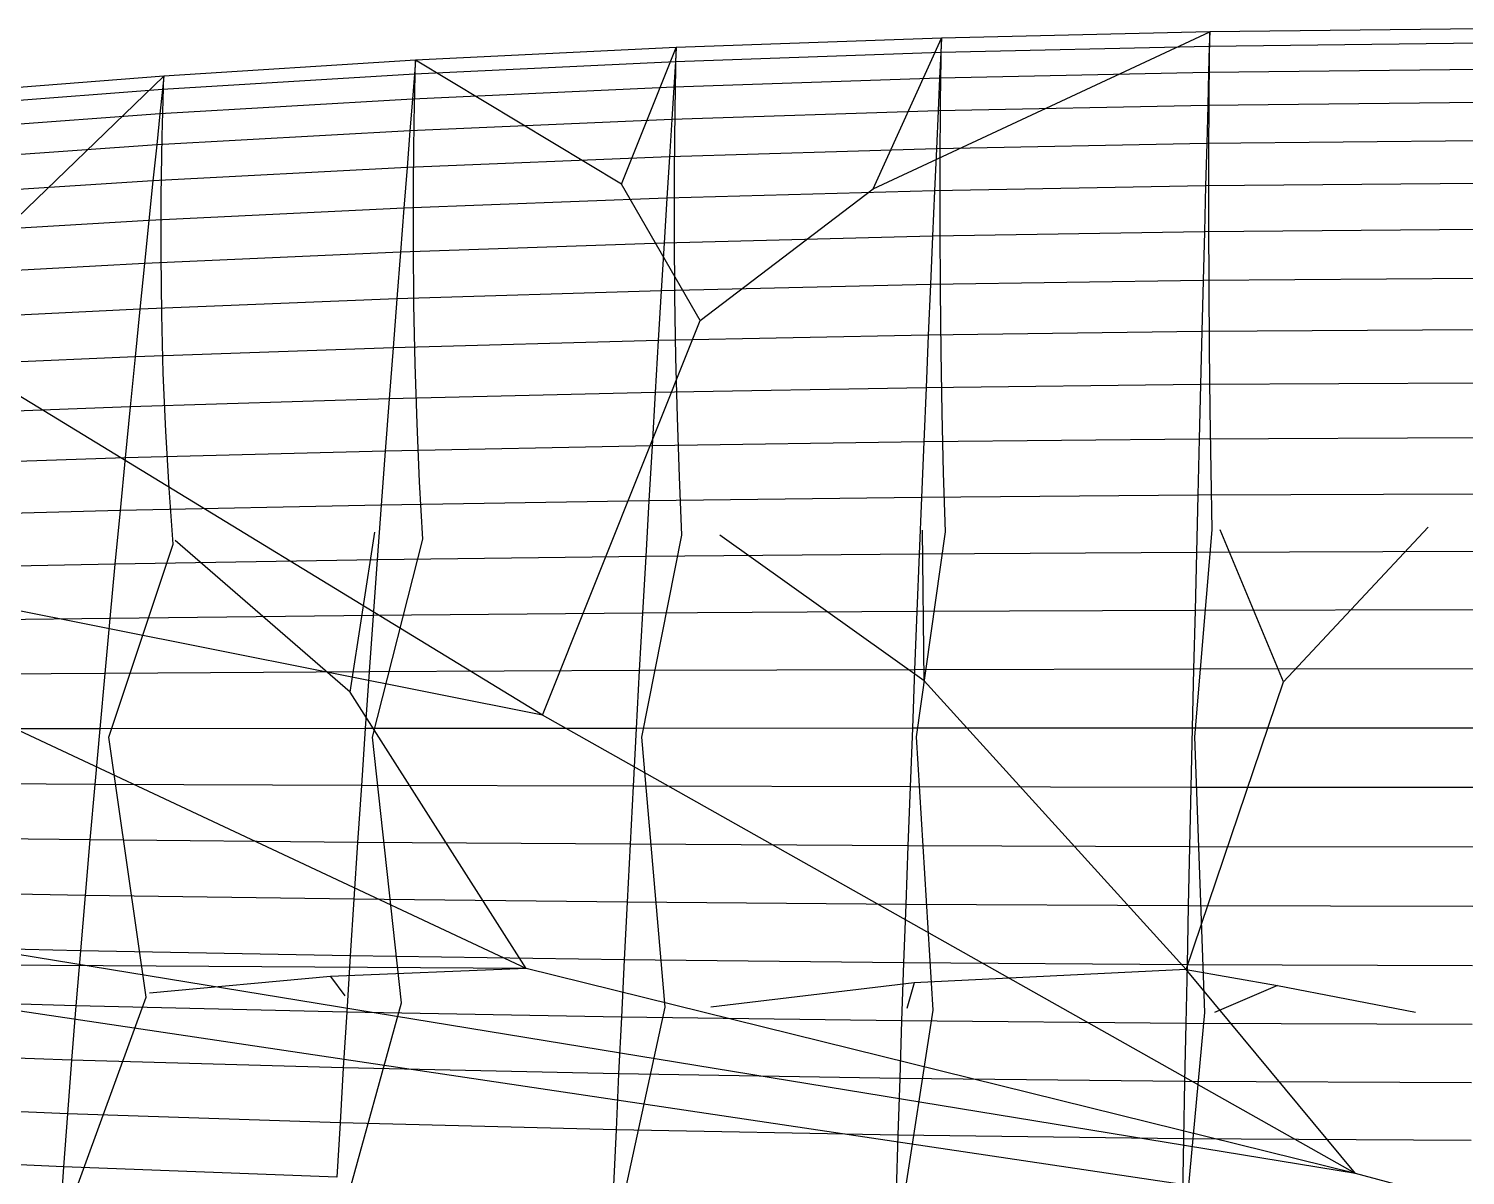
# Model space of a CAD drawing. Extents: x -439 to 439, y 0 to 263.
# Drawn here: x -206.1 to -19.6, y 113.9 to 262.7 of the extents above; entities that cross this region are included whole.
import ezdxf

# ---------------------------------------------------------------- set-up
doc = ezdxf.new("R2010")
doc.units = 0
doc.header["$MEASUREMENT"] = 0
doc.layers.add('default', color=7, linetype='Continuous')

msp = doc.modelspace()

# ---------------------------------------------------------------- linework, layer by layer
at = {"layer": 'default', "color": 7, "linetype": 'Continuous'}
for p, q in [((-87.625, 261.514, 5.675), (-122.043, 260.289, 11.063)), ((-87.625, 261.514, 5.675), (-122.043, 260.289, 11.063)), ((-87.625, 261.514, 5.675), (-87.709, 259.649, 5.272)), ((-52.773, 262.332, 2.048), (-87.625, 261.514, 5.675)), ((-52.773, 262.332, 2.048), (-87.625, 261.514, 5.675)), ((-52.773, 262.332, 2.048), (-52.824, 260.449, 1.639)), ((-17.591, 262.74, 0.222), (-52.773, 262.332, 2.048)), ((-17.591, 262.74, 0.222), (-52.773, 262.332, 2.048)), ((-122.043, 260.289, 11.063), (-155.891, 258.657, 18.148)), ((-122.043, 260.289, 11.063), (-155.891, 258.657, 18.148)), ((-122.043, 260.289, 11.063), (-122.16, 258.448, 10.67)), ((-87.709, 259.649, 5.272), (-122.16, 258.448, 10.67)), ((-87.709, 259.649, 5.272), (-87.861, 256.303, 4.55)), ((-52.824, 260.449, 1.639), (-87.709, 259.649, 5.272)), ((-52.824, 260.449, 1.639), (-52.915, 257.073, 0.905)), ((-17.609, 260.849, -0.19), (-52.824, 260.449, 1.639)), ((-155.891, 258.657, 18.148), (-188.573, 256.602, 26.964)), ((-155.891, 258.657, 18.148), (-188.573, 256.602, 26.964)), ((-155.891, 258.657, 18.148), (-156.037, 256.849, 17.768)), ((-122.16, 258.448, 10.67), (-156.037, 256.849, 17.768)), ((-122.16, 258.448, 10.67), (-122.37, 255.148, 9.965)), ((-17.642, 257.458, -0.93), (-52.915, 257.073, 0.905)), ((-188.573, 256.602, 26.964), (-220.17, 254.127, 37.935)), ((-188.573, 256.602, 26.964), (-220.17, 254.127, 37.935)), ((-156.037, 256.849, 17.768), (-188.76, 254.837, 26.604)), ((-188.573, 256.602, 26.964), (-188.76, 254.837, 26.604)), ((-156.037, 256.849, 17.768), (-156.301, 253.609, 17.085)), ((-87.861, 256.303, 4.55), (-122.37, 255.148, 9.965)), ((-87.861, 256.303, 4.55), (-88.052, 252.061, 3.648)), ((-52.915, 257.073, 0.905), (-87.861, 256.303, 4.55)), ((-52.915, 257.073, 0.905), (-53.03, 252.793, -0.011)), ((-188.76, 254.837, 26.604), (-220.394, 252.413, 37.601)), ((-188.76, 254.837, 26.604), (-189.096, 251.673, 25.958)), ((-122.37, 255.148, 9.965), (-156.301, 253.609, 17.085)), ((-122.37, 255.148, 9.965), (-122.633, 250.963, 9.084)), ((-156.301, 253.609, 17.085), (-189.096, 251.673, 25.958)), ((-156.301, 253.609, 17.085), (-156.632, 249.5, 16.233)), ((-88.052, 252.061, 3.648), (-122.633, 250.963, 9.084)), ((-88.052, 252.061, 3.648), (-88.27, 247.145, 2.62)), ((-53.03, 252.793, -0.011), (-88.052, 252.061, 3.648)), ((-53.03, 252.793, -0.011), (-53.162, 247.832, -1.056)), ((-17.683, 253.158, -1.854), (-53.03, 252.793, -0.011)), ((-189.096, 251.673, 25.958), (-220.795, 249.34, 37)), ((-189.096, 251.673, 25.958), (-189.519, 247.66, 25.153)), ((-122.633, 250.963, 9.084), (-156.632, 249.5, 16.233)), ((-122.633, 250.963, 9.084), (-122.936, 246.113, 8.082)), ((-156.632, 249.5, 16.233), (-189.519, 247.66, 25.153)), ((-156.632, 249.5, 16.233), (-157.011, 244.739, 15.262)), ((-17.73, 248.176, -2.906), (-53.162, 247.832, -1.056)), ((-189.519, 247.66, 25.153), (-221.3, 245.443, 36.251)), ((-189.519, 247.66, 25.153), (-190.003, 243.01, 24.235)), ((-88.27, 247.145, 2.62), (-122.936, 246.113, 8.082)), ((-88.27, 247.145, 2.62), (-88.51, 241.69, 1.498)), ((-53.162, 247.832, -1.056), (-88.27, 247.145, 2.62)), ((-53.162, 247.832, -1.056), (-53.306, 242.328, -2.196)), ((-157.011, 244.739, 15.262), (-190.003, 243.01, 24.235)), ((-157.011, 244.739, 15.262), (-157.428, 239.455, 14.202)), ((-122.936, 246.113, 8.082), (-157.011, 244.739, 15.262)), ((-122.936, 246.113, 8.082), (-123.268, 240.731, 6.987)), ((-190.003, 243.01, 24.235), (-221.879, 240.927, 35.399)), ((-190.003, 243.01, 24.235), (-190.536, 237.85, 23.233)), ((-17.782, 242.647, -4.056), (-53.306, 242.328, -2.196)), ((-123.268, 240.731, 6.987), (-157.428, 239.455, 14.202)), ((-123.268, 240.731, 6.987), (-123.625, 234.915, 5.819)), ((-88.51, 241.69, 1.498), (-123.268, 240.731, 6.987)), ((-88.51, 241.69, 1.498), (-88.768, 235.794, 0.301)), ((-53.306, 242.328, -2.196), (-88.51, 241.69, 1.498)), ((-53.306, 242.328, -2.196), (-53.462, 236.379, -3.412)), ((-157.428, 239.455, 14.202), (-190.536, 237.85, 23.233)), ((-157.428, 239.455, 14.202), (-157.875, 233.745, 13.072)), ((-190.536, 237.85, 23.233), (-222.515, 235.916, 34.468)), ((-190.536, 237.85, 23.233), (-191.107, 232.273, 22.166)), ((-88.768, 235.794, 0.301), (-123.625, 234.915, 5.819)), ((-88.768, 235.794, 0.301), (-89.038, 229.53, -0.944)), ((-53.462, 236.379, -3.412), (-88.768, 235.794, 0.301)), ((-53.462, 236.379, -3.412), (-53.624, 230.059, -4.678)), ((-17.838, 236.672, -5.281), (-53.462, 236.379, -3.412)), ((-157.875, 233.745, 13.072), (-191.107, 232.273, 22.166)), ((-157.875, 233.745, 13.072), (-158.344, 227.678, 11.896)), ((-123.625, 234.915, 5.819), (-157.875, 233.745, 13.072)), ((-123.625, 234.915, 5.819), (-123.999, 228.735, 4.604)), ((-191.107, 232.273, 22.166), (-223.198, 230.499, 33.476)), ((-191.107, 232.273, 22.166), (-191.706, 226.348, 21.055)), ((-89.038, 229.53, -0.944), (-123.999, 228.735, 4.604)), ((-89.038, 229.53, -0.944), (-89.319, 222.961, -2.227)), ((-53.624, 230.059, -4.678), (-89.038, 229.53, -0.944)), ((-53.624, 230.059, -4.678), (-53.793, 223.431, -5.982)), ((-17.897, 230.324, -6.557), (-53.624, 230.059, -4.678)), ((-158.344, 227.678, 11.896), (-191.706, 226.348, 21.055)), ((-158.344, 227.678, 11.896), (-158.832, 221.314, 10.684)), ((-123.999, 228.735, 4.604), (-158.344, 227.678, 11.896)), ((-123.999, 228.735, 4.604), (-124.388, 222.254, 3.352)), ((-191.706, 226.348, 21.055), (-223.914, 224.745, 32.445)), ((-191.706, 226.348, 21.055), (-192.328, 220.134, 19.911)), ((-124.388, 222.254, 3.352), (-158.832, 221.314, 10.684)), ((-124.388, 222.254, 3.352), (-124.787, 215.519, 2.078)), ((-89.319, 222.961, -2.227), (-124.388, 222.254, 3.352)), ((-89.319, 222.961, -2.227), (-89.607, 216.134, -3.533)), ((-53.793, 223.431, -5.982), (-89.319, 222.961, -2.227)), ((-53.793, 223.431, -5.982), (-53.967, 216.543, -7.31)), ((-17.957, 223.665, -7.872), (-53.793, 223.431, -5.982)), ((-192.328, 220.134, 19.911), (-224.657, 218.709, 31.383)), ((-192.328, 220.134, 19.911), (-192.967, 213.676, 18.747)), ((-158.832, 221.314, 10.684), (-192.328, 220.134, 19.911)), ((-158.832, 221.314, 10.684), (-159.332, 214.702, 9.451)), ((-53.967, 216.543, -7.31), (-89.607, 216.134, -3.533)), ((-53.967, 216.543, -7.31), (-54.144, 209.444, -8.648)), ((-18.02, 216.747, -9.21), (-53.967, 216.543, -7.31)), ((-159.332, 214.702, 9.451), (-192.967, 213.676, 18.747)), ((-159.332, 214.702, 9.451), (-159.841, 207.887, 8.208)), ((-124.787, 215.519, 2.078), (-159.332, 214.702, 9.451)), ((-124.787, 215.519, 2.078), (-125.192, 208.578, 0.794)), ((-89.607, 216.134, -3.533), (-124.787, 215.519, 2.078)), ((-89.607, 216.134, -3.533), (-89.901, 209.098, -4.85)), ((-192.967, 213.676, 18.747), (-225.42, 212.438, 30.303)), ((-192.967, 213.676, 18.747), (-193.617, 207.02, 17.575)), ((-89.901, 209.098, -4.85), (-125.192, 208.578, 0.794)), ((-89.901, 209.098, -4.85), (-90.198, 201.886, -6.174)), ((-54.144, 209.444, -8.648), (-89.901, 209.098, -4.85)), ((-54.144, 209.444, -8.648), (-54.323, 202.166, -9.994)), ((-18.083, 209.616, -10.559), (-54.144, 209.444, -8.648)), ((-159.841, 207.887, 8.208), (-193.617, 207.02, 17.575)), ((-159.841, 207.887, 8.208), (-160.358, 200.901, 6.958)), ((-125.192, 208.578, 0.794), (-159.841, 207.887, 8.208)), ((-125.192, 208.578, 0.794), (-125.604, 201.462, -0.498)), ((-193.617, 207.02, 17.575), (-226.197, 205.973, 29.216)), ((-193.617, 207.02, 17.575), (-194.277, 200.197, 16.396)), ((-90.198, 201.886, -6.174), (-125.604, 201.462, -0.498)), ((-90.198, 201.886, -6.174), (-90.497, 194.533, -7.49)), ((-54.323, 202.166, -9.994), (-90.198, 201.886, -6.174)), ((-54.323, 202.166, -9.994), (-54.503, 194.748, -11.332)), ((-18.147, 202.307, -11.915), (-54.323, 202.166, -9.994)), ((-194.277, 200.197, 16.396), (-226.985, 199.346, 28.124)), ((-194.277, 200.197, 16.396), (-194.939, 193.241, 15.225)), ((-160.358, 200.901, 6.958), (-194.277, 200.197, 16.396)), ((-160.358, 200.901, 6.958), (-160.877, 193.779, 5.716)), ((-125.604, 201.462, -0.498), (-160.358, 200.901, 6.958)), ((-125.604, 201.462, -0.498), (-126.018, 194.209, -1.781)), ((-126.018, 194.209, -1.781), (-160.877, 193.779, 5.716)), ((-126.018, 194.209, -1.781), (-126.432, 186.847, -3.052)), ((-90.497, 194.533, -7.49), (-126.018, 194.209, -1.781)), ((-90.497, 194.533, -7.49), (-90.796, 187.072, -8.793)), ((-54.503, 194.748, -11.332), (-90.497, 194.533, -7.49)), ((-54.503, 194.748, -11.332), (-54.683, 187.22, -12.657)), ((-18.212, 194.855, -13.264), (-54.503, 194.748, -11.332)), ((-194.939, 193.241, 15.225), (-227.777, 192.59, 27.04)), ((-194.939, 193.241, 15.225), (-195.603, 186.182, 14.066)), ((-160.877, 193.779, 5.716), (-194.939, 193.241, 15.225)), ((-160.877, 193.779, 5.716), (-161.396, 186.551, 4.487)), ((-161.396, 186.551, 4.487), (-195.603, 186.182, 14.066)), ((-161.396, 186.551, 4.487), (-161.914, 179.246, 3.277)), ((-126.432, 186.847, -3.052), (-161.396, 186.551, 4.487)), ((-126.432, 186.847, -3.052), (-126.845, 179.407, -4.303)), ((-90.796, 187.072, -8.793), (-126.432, 186.847, -3.052)), ((-90.796, 187.072, -8.793), (-91.094, 179.53, -10.076)), ((-54.683, 187.22, -12.657), (-90.796, 187.072, -8.793)), ((-54.683, 187.22, -12.657), (-54.863, 179.611, -13.961)), ((-18.277, 187.293, -14.6), (-54.683, 187.22, -12.657)), ((-195.603, 186.182, 14.066), (-228.569, 185.734, 25.967)), ((-195.603, 186.182, 14.066), (-196.263, 179.047, 12.927)), ((-161.914, 179.246, 3.277), (-196.263, 179.047, 12.927)), ((-161.914, 179.246, 3.277), (-162.426, 171.887, 2.097)), ((-126.845, 179.407, -4.303), (-161.914, 179.246, 3.277)), ((-126.845, 179.407, -4.303), (-127.253, 171.912, -5.523)), ((-91.094, 179.53, -10.076), (-126.845, 179.407, -4.303)), ((-91.094, 179.53, -10.076), (-91.389, 171.934, -11.328)), ((-54.863, 179.611, -13.961), (-91.094, 179.53, -10.076)), ((-54.863, 179.611, -13.961), (-55.04, 171.946, -15.234)), ((-18.341, 179.65, -15.914), (-54.863, 179.611, -13.961)), ((-196.263, 179.047, 12.927), (-229.359, 178.803, 24.913)), ((-196.263, 179.047, 12.927), (-196.918, 171.86, 11.816)), ((-196.918, 171.86, 11.816), (-230.14, 171.823, 23.886)), ((-196.918, 171.86, 11.816), (-197.564, 164.646, 10.736)), ((-162.426, 171.887, 2.097), (-196.918, 171.86, 11.816)), ((-162.426, 171.887, 2.097), (-162.932, 164.501, 0.949)), ((-127.253, 171.912, -5.523), (-162.426, 171.887, 2.097)), ((-127.253, 171.912, -5.523), (-127.657, 164.39, -6.711)), ((-91.389, 171.934, -11.328), (-127.253, 171.912, -5.523)), ((-91.389, 171.934, -11.328), (-91.681, 164.31, -12.546)), ((-55.04, 171.946, -15.234), (-91.389, 171.934, -11.328)), ((-55.04, 171.946, -15.234), (-55.216, 164.253, -16.473)), ((-18.405, 171.952, -17.198), (-55.04, 171.946, -15.234)), ((-197.564, 164.646, 10.736), (-230.912, 164.815, 22.889)), ((-197.564, 164.646, 10.736), (-198.197, 157.424, 9.698)), ((-162.932, 164.501, 0.949), (-197.564, 164.646, 10.736)), ((-162.932, 164.501, 0.949), (-163.428, 157.107, -0.155)), ((-127.657, 164.39, -6.711), (-162.932, 164.501, 0.949)), ((-127.657, 164.39, -6.711), (-128.052, 156.859, -7.853)), ((-91.681, 164.31, -12.546), (-127.657, 164.39, -6.711)), ((-91.681, 164.31, -12.546), (-91.967, 156.677, -13.718)), ((-55.216, 164.253, -16.473), (-91.681, 164.31, -12.546)), ((-55.216, 164.253, -16.473), (-55.388, 156.552, -17.665)), ((-18.468, 164.225, -18.447), (-55.216, 164.253, -16.473)), ((-198.197, 157.424, 9.698), (-231.669, 157.801, 21.932)), ((-198.197, 157.424, 9.698), (-198.818, 150.214, 8.697)), ((-163.428, 157.107, -0.155), (-198.197, 157.424, 9.698)), ((-163.428, 157.107, -0.155), (-163.915, 149.725, -1.22)), ((-128.052, 156.859, -7.853), (-163.428, 157.107, -0.155)), ((-128.052, 156.859, -7.853), (-128.44, 149.342, -8.955)), ((-91.967, 156.677, -13.718), (-128.052, 156.859, -7.853)), ((-91.967, 156.677, -13.718), (-92.247, 149.057, -14.849)), ((-55.388, 156.552, -17.665), (-91.967, 156.677, -13.718)), ((-55.388, 156.552, -17.665), (-55.557, 148.864, -18.815)), ((-18.53, 156.49, -19.648), (-55.388, 156.552, -17.665)), ((-198.818, 150.214, 8.697), (-232.411, 150.797, 21.01)), ((-198.818, 150.214, 8.697), (-199.422, 143.035, 7.751)), ((-163.915, 149.725, -1.22), (-198.818, 150.214, 8.697)), ((-163.915, 149.725, -1.22), (-164.387, 142.376, -2.229)), ((-128.44, 149.342, -8.955), (-163.915, 149.725, -1.22)), ((-128.44, 149.342, -8.955), (-128.817, 141.857, -9.999)), ((-92.247, 149.057, -14.849), (-128.44, 149.342, -8.955)), ((-92.247, 149.057, -14.849), (-92.519, 141.471, -15.921)), ((-55.557, 148.864, -18.815), (-92.247, 149.057, -14.849)), ((-55.557, 148.864, -18.815), (-55.721, 141.211, -19.906)), ((-18.59, 148.768, -20.808), (-55.557, 148.864, -18.815)), ((-199.422, 143.035, 7.751), (-233.132, 143.824, 20.139)), ((-199.422, 143.035, 7.751), (-200.005, 135.908, 6.863)), ((-164.387, 142.376, -2.229), (-199.422, 143.035, 7.751)), ((-164.387, 142.376, -2.229), (-164.844, 135.079, -3.176)), ((-128.817, 141.857, -9.999), (-164.387, 142.376, -2.229)), ((-128.817, 141.857, -9.999), (-129.181, 134.426, -10.98)), ((-92.519, 141.471, -15.921), (-128.817, 141.857, -9.999)), ((-92.519, 141.471, -15.921), (-92.782, 133.94, -16.928)), ((-55.721, 141.211, -19.906), (-92.519, 141.471, -15.921)), ((-55.721, 141.211, -19.906), (-55.879, 133.612, -20.931)), ((-18.649, 141.08, -21.907), (-55.721, 141.211, -19.906)), ((-200.005, 135.908, 6.863), (-233.829, 136.901, 19.323)), ((-200.005, 135.908, 6.863), (-200.568, 128.847, 6.031)), ((-164.844, 135.079, -3.176), (-200.005, 135.908, 6.863)), ((-164.844, 135.079, -3.176), (-165.285, 127.85, -4.065)), ((-129.181, 134.426, -10.98), (-164.844, 135.079, -3.176)), ((-129.181, 134.426, -10.98), (-129.532, 127.064, -11.901)), ((-92.782, 133.94, -16.928), (-129.181, 134.426, -10.98)), ((-92.782, 133.94, -16.928), (-93.036, 126.478, -17.874)), ((-55.879, 133.612, -20.931), (-92.782, 133.94, -16.928)), ((-55.879, 133.612, -20.931), (-56.032, 126.083, -21.893)), ((-18.706, 133.447, -22.941), (-55.879, 133.612, -20.931)), ((-200.568, 128.847, 6.031), (-234.501, 130.041, 18.56)), ((-200.568, 128.847, 6.031), (-201.107, 121.868, 5.264)), ((-165.285, 127.85, -4.065), (-200.568, 128.847, 6.031)), ((-165.285, 127.85, -4.065), (-165.707, 120.706, -4.886)), ((-129.532, 127.064, -11.901), (-165.285, 127.85, -4.065)), ((-129.532, 127.064, -11.901), (-129.869, 119.788, -12.751)), ((-93.036, 126.478, -17.874), (-129.532, 127.064, -11.901)), ((-93.036, 126.478, -17.874), (-93.279, 119.104, -18.748)), ((-56.032, 126.083, -21.893), (-93.036, 126.478, -17.874)), ((-56.032, 126.083, -21.893), (-56.179, 118.644, -22.783)), ((-18.761, 125.886, -23.912), (-56.032, 126.083, -21.893)), ((-201.107, 121.868, 5.264), (-235.146, 123.262, 17.859)), ((-201.107, 121.868, 5.264), (-201.62, 114.99, 4.569)), ((-165.707, 120.706, -4.886), (-201.107, 121.868, 5.264)), ((-165.707, 120.706, -4.886), (-166.109, 113.664, -5.63)), ((-129.869, 119.788, -12.751), (-165.707, 120.706, -4.886)), ((-129.869, 119.788, -12.751), (-130.189, 112.617, -13.524)), ((-93.279, 119.104, -18.748), (-129.869, 119.788, -12.751)), ((-93.279, 119.104, -18.748), (-93.51, 111.836, -19.542)), ((-56.179, 118.644, -22.783), (-93.279, 119.104, -18.748)), ((-56.179, 118.644, -22.783), (-56.318, 111.311, -23.592)), ((-18.814, 118.413, -24.809), (-56.179, 118.644, -22.783)), ((-201.62, 114.99, 4.569), (-235.758, 116.58, 17.226)), ((-201.62, 114.99, 4.569), (-202.104, 108.224, 3.952)), ((-166.109, 113.664, -5.63), (-201.62, 114.99, 4.569))]:
    msp.add_line(p, q, dxfattribs=at)
at = {"layer": 'default', "color": 5, "linetype": 'Continuous'}
for p, q in [((-96.478, 241.943, 89.012), (-52.773, 262.332, 2.048)), ((-96.478, 241.943, 89.012), (-87.625, 261.514, 5.675)), ((-129.177, 242.576, 86.467), (-122.043, 260.289, 11.063)), ((-129.177, 242.576, 86.467), (-155.891, 258.657, 18.148)), ((-213.117, 232.929, 128.359), (-188.573, 256.602, 26.964)), ((-118.923, 224.879, 161.737), (-129.177, 242.576, 86.467)), ((-118.923, 224.879, 161.737), (-96.478, 241.943, 89.012)), ((-139.434, 173.646, 379.865), (-118.923, 224.879, 161.737)), ((-139.434, 173.646, 379.865), (-207.495, 215.155, 204.099)), ((-139.434, 173.646, 379.865), (-318.316, 209.224, 223.867)), ((-33.861, 114.126, 634.493), (-139.434, 173.646, 379.865))]:
    msp.add_line(p, q, dxfattribs=at)
at = {"layer": 'default', "color": 3, "linetype": 'Continuous'}
for p, q in [((-87.732, 253.287, 5.994), (-87.625, 261.514, 5.675)), ((-52.837, 254.032, 2.368), (-52.773, 262.332, 2.048)), ((-122.191, 252.169, 11.382), (-122.043, 260.289, 11.063)), ((-156.078, 250.681, 18.466), (-155.891, 258.657, 18.148)), ((-188.811, 248.808, 27.29), (-188.573, 256.602, 26.964)), ((-52.872, 245.756, 3.084), (-52.837, 254.032, 2.368)), ((-122.271, 244.072, 12.082), (-122.191, 252.169, 11.382)), ((-87.789, 245.083, 6.704), (-87.732, 253.287, 5.994)), ((-156.178, 242.727, 19.154), (-156.078, 250.681, 18.466)), ((-188.939, 241.035, 27.973), (-188.811, 248.808, 27.29)), ((-87.796, 236.922, 7.802), (-87.789, 245.083, 6.704)), ((-52.876, 237.525, 4.193), (-52.872, 245.756, 3.084)), ((-156.192, 234.813, 20.213), (-156.178, 242.727, 19.154)), ((-122.282, 236.017, 13.164), (-122.271, 244.072, 12.082)), ((-188.956, 233.3, 29.01), (-188.939, 241.035, 27.973)), ((-87.753, 228.822, 9.286), (-87.796, 236.922, 7.802)), ((-52.85, 229.355, 5.694), (-52.876, 237.525, 4.193)), ((-122.223, 228.022, 14.623), (-122.282, 236.017, 13.164)), ((-188.863, 225.621, 30.4), (-188.956, 233.3, 29.01)), ((-156.118, 226.958, 21.639), (-156.192, 234.813, 20.213)), ((-122.096, 220.105, 16.457), (-122.223, 228.022, 14.623)), ((-87.661, 220.803, 11.153), (-87.753, 228.822, 9.286)), ((-52.794, 221.267, 7.583), (-52.85, 229.355, 5.694)), ((-155.959, 219.178, 23.429), (-156.118, 226.958, 21.639)), ((-188.659, 218.015, 32.138), (-188.863, 225.621, 30.4)), ((-87.518, 212.881, 13.398), (-87.661, 220.803, 11.153)), ((-52.708, 213.278, 9.855), (-52.794, 221.267, 7.583)), ((-155.713, 211.493, 25.58), (-155.959, 219.178, 23.429)), ((-121.9, 212.285, 18.662), (-122.096, 220.105, 16.457)), ((-188.345, 210.501, 34.222), (-188.659, 218.015, 32.138)), ((-87.326, 205.076, 16.016), (-87.518, 212.881, 13.398)), ((-52.593, 205.407, 12.506), (-52.708, 213.278, 9.855)), ((-155.382, 203.919, 28.086), (-155.713, 211.493, 25.58)), ((-121.635, 204.579, 21.231), (-121.9, 212.285, 18.662)), ((-187.921, 203.094, 36.645), (-188.345, 210.501, 34.222)), ((-52.447, 197.672, 15.529), (-52.593, 205.407, 12.506)), ((-154.965, 196.475, 30.941), (-155.382, 203.919, 28.086)), ((-121.303, 197.005, 24.161), (-121.635, 204.579, 21.231)), ((-87.085, 197.406, 19.001), (-87.326, 205.076, 16.016)), ((-187.389, 195.813, 39.404), (-187.921, 203.094, 36.645)), ((-43.198, 177.965, 88.343), (-24.389, 198.04, 13.031)), ((-164.404, 176.619, 114.091), (-187.106, 196.305, 39.403)), ((-164.404, 176.619, 114.091), (-161.197, 197.37, 31.512)), ((-161.503, 170.778, 6.254), (-154.965, 196.475, 30.941)), ((-126.517, 170.791, -1.25), (-121.303, 197.005, 24.161)), ((-89.863, 178.09, 91.141), (-116.399, 197.001, 22.871)), ((-90.856, 170.805, -6.965), (-87.085, 197.406, 19.001)), ((-89.863, 178.09, 91.141), (-90.053, 197.661, 19.189)), ((-54.719, 170.811, -10.811), (-52.447, 197.672, 15.529)), ((-43.198, 177.965, 88.343), (-51.402, 197.693, 15.438)), ((-195.738, 170.766, 15.805), (-187.389, 195.813, 39.404)), ((-55.817, 140.594, 270.113), (-89.863, 178.09, 91.141)), ((-55.817, 140.594, 270.113), (-43.198, 177.965, 88.343)), ((-141.539, 140.755, 295.163), (-217.461, 176.35, 129.136)), ((-141.539, 140.755, 295.163), (-164.404, 176.619, 114.091)), ((-190.904, 137.024, 36.29), (-195.738, 170.766, 15.805)), ((-157.718, 136.298, 27.517), (-161.503, 170.778, 6.254)), ((-123.497, 135.729, 20.584), (-126.517, 170.791, -1.25)), ((-88.668, 135.308, 15.303), (-90.856, 170.805, -6.965)), ((-53.401, 135.024, 11.749), (-54.719, 170.811, -10.811)), ((-33.861, 114.126, 634.493), (-214.066, 143.617, 352.443)), ((-141.539, 140.755, 295.163), (-220.787, 141.21, 126.891)), ((-141.539, 140.755, 295.163), (-166.967, 139.711, 110.912)), ((-33.861, 114.126, 634.493), (-141.539, 140.755, 295.163)), ((-55.817, 140.594, 270.113), (-91.16, 138.873, 87.509)), ((-33.861, 114.126, 634.493), (-55.817, 140.594, 270.113)), ((-55.817, 140.594, 270.113), (-43.964, 138.52, 84.502)), ((-166.967, 139.711, 110.912), (-190.442, 137.549, 36.222)), ((-166.967, 139.711, 110.912), (-165.092, 137.199, 28.26)), ((-91.16, 138.873, 87.509), (-117.579, 135.717, 19.004)), ((-91.16, 138.873, 87.509), (-92.102, 135.557, 15.542)), ((-43.964, 138.52, 84.502), (-52.152, 135.039, 11.64)), ((-43.964, 138.52, 84.502), (-26.065, 135.086, 9.112)), ((-200.704, 110.058, 8.245), (-190.904, 137.024, 36.29)), ((-165.392, 108.626, -1.812), (-157.718, 136.298, 27.517)), ((-129.617, 107.496, -9.602), (-123.497, 135.729, 20.584)), ((-93.096, 106.652, -15.541), (-88.668, 135.308, 15.303)), ((-56.068, 106.086, -19.538), (-53.401, 135.024, 11.749)), ((-20, 110.402, 679.248), (-33.861, 114.126, 634.493))]:
    msp.add_line(p, q, dxfattribs=at)
at = {"layer": 'default', "color": 30, "linetype": 'Continuous'}
msp.add_line((-35.42, 109.597, 634.857), (-328.019, 153.176, 335.311), dxfattribs=at)

doc.saveas('drawing.dxf')
